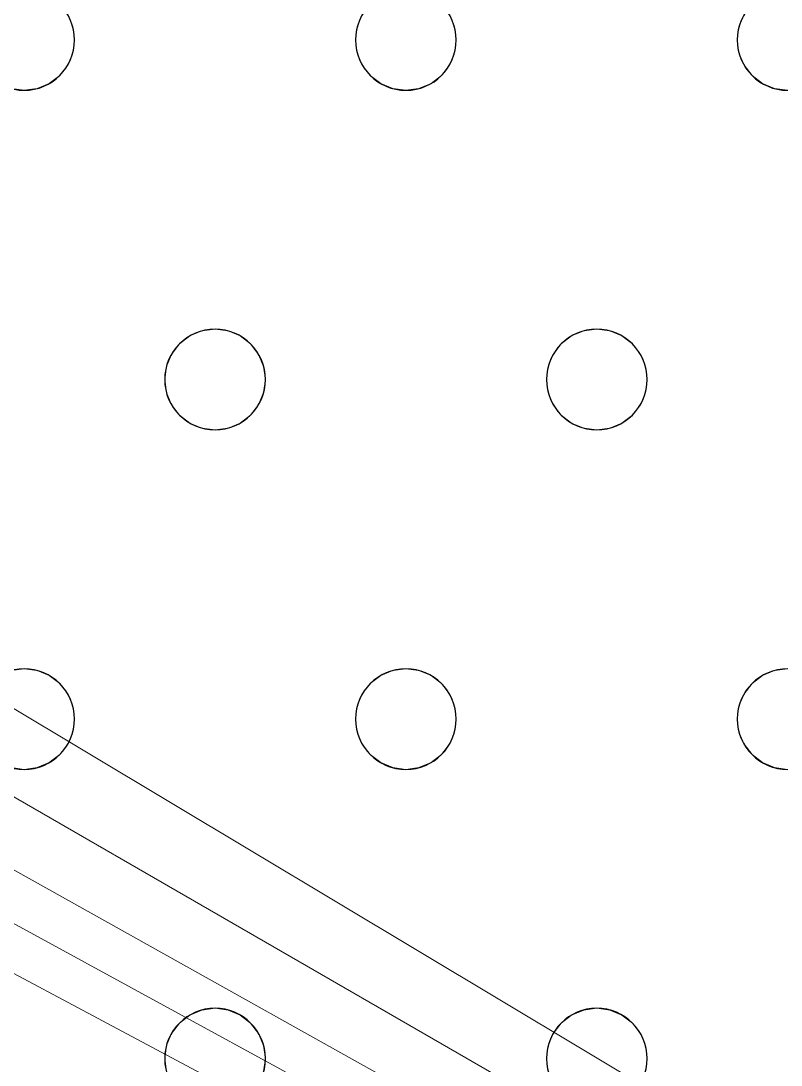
# Model space of a CAD drawing. Header units: millimetres. Extents: x -1 to 1201, y -701 to 1.
# Drawn here: x 756.5 to 816.9, y -233.5 to -150.5 of the extents above; entities that cross this region are included whole.
import ezdxf

# ---------------------------------------------------------------- set-up
doc = ezdxf.new("R2010")
doc.units = ezdxf.units.MM
doc.layers.add('IQ_200_3D', color=1, linetype='Continuous')
doc.layers.add('IQ_204_2D', color=7, linetype='Continuous')

msp = doc.modelspace()

# ---------------------------------------------------------------- linework, layer by layer
at = {"layer": 'IQ_200_3D', "lineweight": 18}
for points, invisible_edges in [([(760.248, -150, 890), (760.648, -150.965, 890), (783.254, -150.965, 890), (783.653, -150, 890)], 10), ([(760.648, -150.965, 888), (760.248, -150, 888), (783.254, -150.965, 888), (783.118, -152, 888)], 10), ([(783.254, -150.965, 888), (760.248, -150, 888), (783.653, -150, 888)], 3), ([(760.648, -150.965, 890), (760.248, -150, 890), (760.248, -150, 888), (760.648, -150.965, 888)], 10), ([(783.653, -150, 890), (783.254, -150.965, 890), (783.254, -150.965, 888), (783.653, -150, 888)], 10), ([(813.587, -150.965, 890), (790.582, -150, 890), (790.981, -150.965, 890), (813.451, -152, 890)], 5), ([(813.987, -150, 890), (790.582, -150, 890), (813.587, -150.965, 890)], 3), ([(813.587, -150.965, 888), (790.981, -150.965, 888), (790.582, -150, 888), (813.987, -150, 888)], 5), ([(790.981, -150.965, 890), (790.582, -150, 890), (790.582, -150, 888), (790.981, -150.965, 888)], 10), ([(813.987, -150, 890), (813.587, -150.965, 890), (813.587, -150.965, 888), (813.987, -150, 888)], 10), ([(783.118, -152, 890), (760.648, -150.965, 890), (760.784, -152, 890), (783.254, -153.035, 890)], 5), ([(783.254, -150.965, 890), (760.648, -150.965, 890), (783.118, -152, 890)], 3), ([(760.784, -152, 888), (760.648, -150.965, 888), (783.118, -152, 888), (783.254, -153.035, 888)], 10), ([(760.784, -152, 890), (760.648, -150.965, 890), (760.648, -150.965, 888), (760.784, -152, 888)], 2), ([(783.254, -150.965, 890), (783.118, -152, 890), (783.118, -152, 888), (783.254, -150.965, 888)], 8), ([(791.118, -152, 890), (813.587, -153.035, 890), (813.451, -152, 890), (790.981, -150.965, 890)], 5), ([(791.118, -152, 888), (790.981, -150.965, 888), (813.451, -152, 888), (813.587, -153.035, 888)], 10), ([(813.451, -152, 888), (790.981, -150.965, 888), (813.587, -150.965, 888)], 3), ([(791.118, -152, 890), (790.981, -150.965, 890), (790.981, -150.965, 888), (791.118, -152, 888)], 2), ([(813.587, -150.965, 890), (813.451, -152, 890), (813.451, -152, 888), (813.587, -150.965, 888)], 8), ([(783.254, -153.035, 890), (760.784, -152, 890), (760.648, -153.035, 890), (783.653, -154, 890)], 5), ([(760.648, -153.035, 888), (760.784, -152, 888), (783.254, -153.035, 888), (783.653, -154, 888)], 10), ([(760.648, -153.035, 890), (760.784, -152, 890), (760.784, -152, 888), (760.648, -153.035, 888)], 8), ([(783.118, -152, 890), (783.254, -153.035, 890), (783.254, -153.035, 888), (783.118, -152, 888)], 2), ([(813.587, -153.035, 890), (791.118, -152, 890), (790.981, -153.035, 890), (813.987, -154, 890)], 5), ([(790.981, -153.035, 888), (791.118, -152, 888), (813.587, -153.035, 888), (813.987, -154, 888)], 10), ([(790.981, -153.035, 890), (791.118, -152, 890), (791.118, -152, 888), (790.981, -153.035, 888)], 8), ([(813.451, -152, 890), (813.587, -153.035, 890), (813.587, -153.035, 888), (813.451, -152, 888)], 2), ([(783.653, -154, 890), (760.648, -153.035, 890), (760.248, -154, 890), (771.951, -175, 890)], 13), ([(760.248, -154, 888), (760.648, -153.035, 888), (783.653, -154, 888)], 14), ([(760.248, -154, 890), (760.648, -153.035, 890), (760.648, -153.035, 888), (760.248, -154, 888)], 10), ([(783.254, -153.035, 890), (783.653, -154, 890), (783.653, -154, 888), (783.254, -153.035, 888)], 10), ([(790.981, -153.035, 890), (790.582, -154, 890), (813.987, -154, 890)], 14), ([(813.987, -154, 888), (790.582, -154, 888), (790.981, -153.035, 888)], 13), ([(790.582, -154, 890), (790.981, -153.035, 890), (790.981, -153.035, 888), (790.582, -154, 888)], 10), ([(813.587, -153.035, 890), (813.987, -154, 890), (813.987, -154, 888), (813.587, -153.035, 888)], 10), ([(760.248, -154, 890), (759.613, -154.828, 890), (771.951, -175, 890)], 14), ([(771.951, -175, 888), (770.916, -175.136, 888), (759.613, -154.828, 888), (760.248, -154, 888)], 10), ([(759.613, -154.828, 890), (760.248, -154, 890), (760.248, -154, 888), (759.613, -154.828, 888)], 10), ([(783.653, -154, 888), (784.289, -154.828, 888), (771.951, -175, 888), (760.248, -154, 888)], 14), ([(784.289, -154.828, 890), (783.653, -154, 890), (771.951, -175, 890), (772.986, -175.136, 890)], 10), ([(783.653, -154, 890), (784.289, -154.828, 890), (784.289, -154.828, 888), (783.653, -154, 888)], 10), ([(790.582, -154, 890), (789.946, -154.828, 890), (802.284, -175, 890), (813.987, -154, 890)], 14), ([(802.284, -175, 888), (801.249, -175.136, 888), (789.946, -154.828, 888), (790.582, -154, 888)], 10), ([(789.946, -154.828, 890), (790.582, -154, 890), (790.582, -154, 888), (789.946, -154.828, 888)], 10), ([(813.987, -154, 888), (814.623, -154.828, 888), (802.284, -175, 888), (790.582, -154, 888)], 14), ([(814.623, -154.828, 890), (813.987, -154, 890), (802.284, -175, 890), (803.319, -175.136, 890)], 10), ([(813.987, -154, 890), (814.623, -154.828, 890), (814.623, -154.828, 888), (813.987, -154, 888)], 10), ([(770.916, -175.136, 890), (771.951, -175, 890), (759.613, -154.828, 890), (758.784, -155.464, 890)], 10), ([(770.916, -175.136, 888), (769.951, -175.536, 888), (758.784, -155.464, 888), (759.613, -154.828, 888)], 10), ([(758.784, -155.464, 890), (759.613, -154.828, 890), (759.613, -154.828, 888), (758.784, -155.464, 888)], 10), ([(784.289, -154.828, 888), (772.986, -175.136, 888), (771.951, -175, 888)], 13), ([(785.118, -155.464, 890), (784.289, -154.828, 890), (772.986, -175.136, 890), (773.951, -175.536, 890)], 10), ([(785.118, -155.464, 888), (773.951, -175.536, 888), (772.986, -175.136, 888), (784.289, -154.828, 888)], 5), ([(784.289, -154.828, 890), (785.118, -155.464, 890), (785.118, -155.464, 888), (784.289, -154.828, 888)], 10), ([(801.249, -175.136, 890), (802.284, -175, 890), (789.946, -154.828, 890), (789.118, -155.464, 890)], 10), ([(801.249, -175.136, 888), (800.284, -175.536, 888), (789.118, -155.464, 888), (789.946, -154.828, 888)], 10), ([(789.118, -155.464, 890), (789.946, -154.828, 890), (789.946, -154.828, 888), (789.118, -155.464, 888)], 10), ([(803.319, -175.136, 888), (802.284, -175, 888), (814.623, -154.828, 888)], 14), ([(815.451, -155.464, 890), (814.623, -154.828, 890), (803.319, -175.136, 890), (804.284, -175.536, 890)], 10), ([(815.451, -155.464, 888), (804.284, -175.536, 888), (803.319, -175.136, 888), (814.623, -154.828, 888)], 5), ([(814.623, -154.828, 890), (815.451, -155.464, 890), (815.451, -155.464, 888), (814.623, -154.828, 888)], 10), ([(744.446, -176.172, 888), (743.618, -175.536, 888), (755.749, -155.864, 888), (756.784, -156, 888)], 10), ([(756.784, -156, 890), (755.749, -155.864, 890), (744.446, -176.172, 890), (745.082, -177, 890)], 10), ([(756.784, -156, 888), (768.487, -177, 888), (745.082, -177, 888), (744.446, -176.172, 888)], 11), ([(768.487, -177, 890), (756.784, -156, 890), (745.082, -177, 890), (768.087, -177.965, 890)], 7), ([(756.784, -156, 888), (755.749, -155.864, 888), (755.749, -155.864, 890), (756.784, -156, 890)], 10), ([(757.82, -155.864, 890), (756.784, -156, 890), (769.122, -176.172, 890), (769.951, -175.536, 890)], 10), ([(757.82, -155.864, 888), (769.951, -175.536, 888), (769.122, -176.172, 888), (756.784, -156, 888)], 5), ([(757.82, -155.864, 888), (756.784, -156, 888), (756.784, -156, 890), (757.82, -155.864, 890)], 10), ([(769.122, -176.172, 890), (756.784, -156, 890), (768.487, -177, 890)], 3), ([(768.487, -177, 888), (756.784, -156, 888), (769.122, -176.172, 888)], 3), ([(758.784, -155.464, 890), (757.82, -155.864, 890), (769.951, -175.536, 890), (770.916, -175.136, 890)], 10), ([(757.82, -155.864, 888), (758.784, -155.464, 888), (769.951, -175.536, 888)], 14), ([(757.82, -155.864, 890), (758.784, -155.464, 890), (758.784, -155.464, 888), (757.82, -155.864, 888)], 10), ([(786.082, -155.864, 890), (785.118, -155.464, 890), (773.951, -175.536, 890), (774.779, -176.172, 890)], 10), ([(786.082, -155.864, 888), (774.779, -176.172, 888), (773.951, -175.536, 888), (785.118, -155.464, 888)], 5), ([(787.118, -156, 890), (786.082, -155.864, 890), (774.779, -176.172, 890), (775.415, -177, 890)], 10), ([(787.118, -156, 888), (774.779, -176.172, 888), (786.082, -155.864, 888)], 3), ([(787.118, -156, 888), (798.82, -177, 888), (775.415, -177, 888), (774.779, -176.172, 888)], 11), ([(787.118, -156, 890), (775.415, -177, 890), (798.82, -177, 890), (799.456, -176.172, 890)], 11), ([(785.118, -155.464, 890), (786.082, -155.864, 890), (786.082, -155.864, 888), (785.118, -155.464, 888)], 10), ([(787.118, -156, 888), (786.082, -155.864, 888), (786.082, -155.864, 890), (787.118, -156, 890)], 10), ([(788.153, -155.864, 890), (787.118, -156, 890), (799.456, -176.172, 890), (800.284, -175.536, 890)], 10), ([(799.456, -176.172, 888), (798.82, -177, 888), (787.118, -156, 888), (788.153, -155.864, 888)], 10), ([(788.153, -155.864, 888), (787.118, -156, 888), (787.118, -156, 890), (788.153, -155.864, 890)], 10), ([(789.118, -155.464, 890), (788.153, -155.864, 890), (800.284, -175.536, 890), (801.249, -175.136, 890)], 10), ([(800.284, -175.536, 888), (799.456, -176.172, 888), (788.153, -155.864, 888), (789.118, -155.464, 888)], 10), ([(788.153, -155.864, 890), (789.118, -155.464, 890), (789.118, -155.464, 888), (788.153, -155.864, 888)], 10), ([(816.416, -155.864, 890), (815.451, -155.464, 890), (804.284, -175.536, 890), (805.113, -176.172, 890)], 10), ([(804.284, -175.536, 888), (815.451, -155.464, 888), (816.416, -155.864, 888)], 13), ([(805.113, -176.172, 888), (804.284, -175.536, 888), (816.416, -155.864, 888), (817.451, -156, 888)], 10), ([(817.451, -156, 890), (816.416, -155.864, 890), (805.113, -176.172, 890), (805.748, -177, 890)], 10), ([(817.451, -156, 888), (829.153, -177, 888), (805.748, -177, 888), (805.113, -176.172, 888)], 11), ([(829.153, -177, 890), (817.451, -156, 890), (805.748, -177, 890), (828.754, -177.965, 890)], 7), ([(815.451, -155.464, 890), (816.416, -155.864, 890), (816.416, -155.864, 888), (815.451, -155.464, 888)], 10), ([(817.451, -156, 888), (816.416, -155.864, 888), (816.416, -155.864, 890), (817.451, -156, 890)], 10), ([(770.916, -175.136, 890), (769.951, -175.536, 890), (769.951, -175.536, 888), (770.916, -175.136, 888)], 10), ([(770.916, -175.136, 888), (771.951, -175, 888), (771.951, -175, 890), (770.916, -175.136, 890)], 10), ([(771.951, -175, 888), (772.986, -175.136, 888), (772.986, -175.136, 890), (771.951, -175, 890)], 10), ([(773.951, -175.536, 890), (772.986, -175.136, 890), (772.986, -175.136, 888), (773.951, -175.536, 888)], 10), ([(801.249, -175.136, 890), (800.284, -175.536, 890), (800.284, -175.536, 888), (801.249, -175.136, 888)], 10), ([(801.249, -175.136, 888), (802.284, -175, 888), (802.284, -175, 890), (801.249, -175.136, 890)], 10), ([(802.284, -175, 888), (803.319, -175.136, 888), (803.319, -175.136, 890), (802.284, -175, 890)], 10), ([(804.284, -175.536, 890), (803.319, -175.136, 890), (803.319, -175.136, 888), (804.284, -175.536, 888)], 10), ([(769.951, -175.536, 890), (769.122, -176.172, 890), (769.122, -176.172, 888), (769.951, -175.536, 888)], 10), ([(774.779, -176.172, 890), (773.951, -175.536, 890), (773.951, -175.536, 888), (774.779, -176.172, 888)], 10), ([(800.284, -175.536, 890), (799.456, -176.172, 890), (799.456, -176.172, 888), (800.284, -175.536, 888)], 10), ([(805.113, -176.172, 890), (804.284, -175.536, 890), (804.284, -175.536, 888), (805.113, -176.172, 888)], 10), ([(769.122, -176.172, 890), (768.487, -177, 890), (768.487, -177, 888), (769.122, -176.172, 888)], 10), ([(775.415, -177, 890), (774.779, -176.172, 890), (774.779, -176.172, 888), (775.415, -177, 888)], 10), ([(799.456, -176.172, 890), (798.82, -177, 890), (798.82, -177, 888), (799.456, -176.172, 888)], 10), ([(805.748, -177, 890), (805.113, -176.172, 890), (805.113, -176.172, 888), (805.748, -177, 888)], 10), ([(745.082, -177, 890), (745.481, -177.965, 890), (768.087, -177.965, 890)], 14), ([(768.087, -177.965, 888), (745.481, -177.965, 888), (745.082, -177, 888), (768.487, -177, 888)], 5), ([(768.487, -177, 890), (768.087, -177.965, 890), (768.087, -177.965, 888), (768.487, -177, 888)], 10), ([(798.421, -177.965, 890), (775.415, -177, 890), (775.815, -177.965, 890), (798.284, -179, 890)], 5), ([(798.82, -177, 890), (775.415, -177, 890), (798.421, -177.965, 890)], 3), ([(775.815, -177.965, 888), (775.415, -177, 888), (798.421, -177.965, 888), (798.284, -179, 888)], 10), ([(798.421, -177.965, 888), (775.415, -177, 888), (798.82, -177, 888)], 3), ([(775.815, -177.965, 890), (775.415, -177, 890), (775.415, -177, 888), (775.815, -177.965, 888)], 10), ([(798.82, -177, 890), (798.421, -177.965, 890), (798.421, -177.965, 888), (798.82, -177, 888)], 10), ([(828.754, -177.965, 890), (805.748, -177, 890), (806.148, -177.965, 890), (828.618, -179, 890)], 5), ([(806.148, -177.965, 888), (805.748, -177, 888), (828.754, -177.965, 888), (828.618, -179, 888)], 10), ([(805.748, -177, 888), (829.153, -177, 888), (828.754, -177.965, 888)], 13), ([(806.148, -177.965, 890), (805.748, -177, 890), (805.748, -177, 888), (806.148, -177.965, 888)], 10), ([(767.951, -179, 890), (768.087, -177.965, 890), (745.481, -177.965, 890), (745.618, -179, 890)], 10), ([(745.481, -177.965, 888), (768.087, -177.965, 888), (767.951, -179, 888), (745.618, -179, 888)], 5), ([(768.087, -177.965, 890), (767.951, -179, 890), (767.951, -179, 888), (768.087, -177.965, 888)], 8), ([(775.951, -179, 890), (798.284, -179, 890), (775.815, -177.965, 890)], 3), ([(775.951, -179, 888), (775.815, -177.965, 888), (798.284, -179, 888), (798.421, -180.035, 888)], 10), ([(775.951, -179, 890), (775.815, -177.965, 890), (775.815, -177.965, 888), (775.951, -179, 888)], 2), ([(798.421, -177.965, 890), (798.284, -179, 890), (798.284, -179, 888), (798.421, -177.965, 888)], 8), ([(828.618, -179, 890), (806.148, -177.965, 890), (806.284, -179, 890), (828.754, -180.035, 890)], 5), ([(806.284, -179, 888), (806.148, -177.965, 888), (828.618, -179, 888), (828.754, -180.035, 888)], 10), ([(806.284, -179, 890), (806.148, -177.965, 890), (806.148, -177.965, 888), (806.284, -179, 888)], 2), ([(768.087, -180.035, 890), (767.951, -179, 890), (745.618, -179, 890), (745.481, -180.035, 890)], 10), ([(768.087, -180.035, 888), (768.487, -181, 888), (745.481, -180.035, 888), (745.618, -179, 888)], 10), ([(768.087, -180.035, 888), (745.618, -179, 888), (767.951, -179, 888)], 3), ([(767.951, -179, 890), (768.087, -180.035, 890), (768.087, -180.035, 888), (767.951, -179, 888)], 2), ([(798.421, -180.035, 890), (798.284, -179, 890), (775.951, -179, 890), (775.815, -180.035, 890)], 10), ([(775.815, -180.035, 888), (775.951, -179, 888), (798.421, -180.035, 888), (798.82, -181, 888)], 10), ([(775.815, -180.035, 890), (775.951, -179, 890), (775.951, -179, 888), (775.815, -180.035, 888)], 8), ([(798.284, -179, 890), (798.421, -180.035, 890), (798.421, -180.035, 888), (798.284, -179, 888)], 2), ([(828.754, -180.035, 890), (806.284, -179, 890), (806.148, -180.035, 890)], 13), ([(806.148, -180.035, 888), (806.284, -179, 888), (828.754, -180.035, 888), (829.153, -181, 888)], 10), ([(806.148, -180.035, 890), (806.284, -179, 890), (806.284, -179, 888), (806.148, -180.035, 888)], 8), ([(745.481, -180.035, 890), (745.082, -181, 890), (768.487, -181, 890), (768.087, -180.035, 890)], 10), ([(745.082, -181, 888), (745.481, -180.035, 888), (768.487, -181, 888), (756.784, -202, 888)], 14), ([(768.087, -180.035, 890), (768.487, -181, 890), (768.487, -181, 888), (768.087, -180.035, 888)], 10), ([(798.82, -181, 890), (798.421, -180.035, 890), (775.815, -180.035, 890), (775.415, -181, 890)], 10), ([(775.815, -180.035, 888), (798.82, -181, 888), (775.415, -181, 888)], 3), ([(775.415, -181, 890), (775.815, -180.035, 890), (775.815, -180.035, 888), (775.415, -181, 888)], 10), ([(798.421, -180.035, 890), (798.82, -181, 890), (798.82, -181, 888), (798.421, -180.035, 888)], 10), ([(806.148, -180.035, 890), (805.748, -181, 890), (829.153, -181, 890), (828.754, -180.035, 890)], 10), ([(805.748, -181, 888), (806.148, -180.035, 888), (829.153, -181, 888), (817.451, -202, 888)], 14), ([(805.748, -181, 890), (806.148, -180.035, 890), (806.148, -180.035, 888), (805.748, -181, 888)], 10), ([(756.784, -202, 890), (745.082, -181, 890), (744.446, -181.828, 890)], 13), ([(744.446, -181.828, 888), (745.082, -181, 888), (756.784, -202, 888), (755.749, -202.136, 888)], 10), ([(756.784, -202, 890), (769.122, -181.828, 890), (768.487, -181, 890), (745.082, -181, 890)], 13), ([(769.122, -181.828, 888), (757.82, -202.136, 888), (756.784, -202, 888), (768.487, -181, 888)], 5), ([(768.487, -181, 890), (769.122, -181.828, 890), (769.122, -181.828, 888), (768.487, -181, 888)], 10), ([(787.118, -202, 890), (775.415, -181, 890), (774.779, -181.828, 890), (786.082, -202.136, 890)], 5), ([(787.118, -202, 888), (774.779, -181.828, 888), (775.415, -181, 888)], 13), ([(774.779, -181.828, 890), (775.415, -181, 890), (775.415, -181, 888), (774.779, -181.828, 888)], 10), ([(787.118, -202, 890), (799.456, -181.828, 890), (798.82, -181, 890), (775.415, -181, 890)], 13), ([(787.118, -202, 888), (775.415, -181, 888), (798.82, -181, 888), (799.456, -181.828, 888)], 11), ([(798.82, -181, 890), (799.456, -181.828, 890), (799.456, -181.828, 888), (798.82, -181, 888)], 10), ([(817.451, -202, 890), (805.748, -181, 890), (805.113, -181.828, 890), (816.416, -202.136, 890)], 5), ([(805.113, -181.828, 888), (805.748, -181, 888), (817.451, -202, 888), (816.416, -202.136, 888)], 10), ([(805.113, -181.828, 890), (805.748, -181, 890), (805.748, -181, 888), (805.113, -181.828, 888)], 10), ([(817.451, -202, 890), (829.789, -181.828, 890), (829.153, -181, 890), (805.748, -181, 890)], 13), ([(744.446, -181.828, 890), (743.618, -182.464, 890), (755.749, -202.136, 890), (756.784, -202, 890)], 10), ([(757.82, -202.136, 890), (769.951, -182.464, 890), (769.122, -181.828, 890), (756.784, -202, 890)], 5), ([(769.951, -182.464, 888), (757.82, -202.136, 888), (769.122, -181.828, 888)], 3), ([(769.122, -181.828, 890), (769.951, -182.464, 890), (769.951, -182.464, 888), (769.122, -181.828, 888)], 10), ([(786.082, -202.136, 890), (774.779, -181.828, 890), (773.951, -182.464, 890), (785.118, -202.536, 890)], 5), ([(786.082, -202.136, 888), (773.951, -182.464, 888), (774.779, -181.828, 888), (787.118, -202, 888)], 5), ([(773.951, -182.464, 890), (774.779, -181.828, 890), (774.779, -181.828, 888), (773.951, -182.464, 888)], 10), ([(788.153, -202.136, 890), (799.456, -181.828, 890), (787.118, -202, 890)], 3), ([(788.153, -202.136, 888), (787.118, -202, 888), (799.456, -181.828, 888), (800.284, -182.464, 888)], 10), ([(800.284, -182.464, 890), (799.456, -181.828, 890), (788.153, -202.136, 890), (789.118, -202.536, 890)], 10), ([(799.456, -181.828, 890), (800.284, -182.464, 890), (800.284, -182.464, 888), (799.456, -181.828, 888)], 10), ([(816.416, -202.136, 890), (805.113, -181.828, 890), (804.284, -182.464, 890), (815.451, -202.536, 890)], 5), ([(804.284, -182.464, 888), (805.113, -181.828, 888), (816.416, -202.136, 888), (815.451, -202.536, 888)], 10), ([(804.284, -182.464, 890), (805.113, -181.828, 890), (805.113, -181.828, 888), (804.284, -182.464, 888)], 10), ([(769.951, -182.464, 890), (757.82, -202.136, 890), (758.784, -202.536, 890)], 13), ([(758.784, -202.536, 888), (757.82, -202.136, 888), (769.951, -182.464, 888), (770.916, -182.864, 888)], 10), ([(770.916, -182.864, 890), (769.951, -182.464, 890), (758.784, -202.536, 890), (759.613, -203.172, 890)], 10), ([(769.951, -182.464, 890), (770.916, -182.864, 890), (770.916, -182.864, 888), (769.951, -182.464, 888)], 10), ([(785.118, -202.536, 890), (773.951, -182.464, 890), (772.986, -182.864, 890), (784.289, -203.172, 890)], 5), ([(772.986, -182.864, 888), (773.951, -182.464, 888), (785.118, -202.536, 888), (784.289, -203.172, 888)], 10), ([(772.986, -182.864, 890), (773.951, -182.464, 890), (773.951, -182.464, 888), (772.986, -182.864, 888)], 10), ([(773.951, -182.464, 888), (786.082, -202.136, 888), (785.118, -202.536, 888)], 13), ([(788.153, -202.136, 888), (800.284, -182.464, 888), (789.118, -202.536, 888)], 3), ([(801.249, -182.864, 890), (800.284, -182.464, 890), (789.118, -202.536, 890)], 14), ([(801.249, -182.864, 888), (789.946, -203.172, 888), (789.118, -202.536, 888), (800.284, -182.464, 888)], 5), ([(800.284, -182.464, 890), (801.249, -182.864, 890), (801.249, -182.864, 888), (800.284, -182.464, 888)], 10), ([(815.451, -202.536, 890), (804.284, -182.464, 890), (803.319, -182.864, 890), (814.623, -203.172, 890)], 5), ([(803.319, -182.864, 888), (804.284, -182.464, 888), (815.451, -202.536, 888), (814.623, -203.172, 888)], 10), ([(803.319, -182.864, 890), (804.284, -182.464, 890), (804.284, -182.464, 888), (803.319, -182.864, 888)], 10), ([(759.613, -203.172, 888), (758.784, -202.536, 888), (770.916, -182.864, 888), (771.951, -183, 888)], 10), ([(771.951, -183, 890), (770.916, -182.864, 890), (759.613, -203.172, 890), (760.248, -204, 890)], 10), ([(771.951, -183, 888), (783.653, -204, 888), (760.248, -204, 888), (759.613, -203.172, 888)], 11), ([(760.248, -204, 890), (783.653, -204, 890), (771.951, -183, 890)], 15), ([(771.951, -183, 888), (770.916, -182.864, 888), (770.916, -182.864, 890), (771.951, -183, 890)], 10), ([(784.289, -203.172, 890), (772.986, -182.864, 890), (771.951, -183, 890), (783.653, -204, 890)], 5), ([(784.289, -203.172, 888), (783.653, -204, 888), (771.951, -183, 888), (772.986, -182.864, 888)], 10), ([(772.986, -182.864, 888), (771.951, -183, 888), (771.951, -183, 890), (772.986, -182.864, 890)], 10), ([(789.946, -203.172, 890), (802.284, -183, 890), (801.249, -182.864, 890), (789.118, -202.536, 890)], 5), ([(802.284, -183, 888), (790.582, -204, 888), (789.946, -203.172, 888), (801.249, -182.864, 888)], 5), ([(802.284, -183, 890), (789.946, -203.172, 890), (790.582, -204, 890), (813.987, -204, 890)], 13), ([(813.987, -204, 888), (813.587, -204.965, 888), (790.582, -204, 888), (802.284, -183, 888)], 14), ([(802.284, -183, 888), (801.249, -182.864, 888), (801.249, -182.864, 890), (802.284, -183, 890)], 10), ([(814.623, -203.172, 890), (803.319, -182.864, 890), (802.284, -183, 890), (813.987, -204, 890)], 5), ([(814.623, -203.172, 888), (813.987, -204, 888), (802.284, -183, 888), (803.319, -182.864, 888)], 10), ([(803.319, -182.864, 888), (802.284, -183, 888), (802.284, -183, 890), (803.319, -182.864, 890)], 10), ([(755.749, -202.136, 888), (756.784, -202, 888), (756.784, -202, 890), (755.749, -202.136, 890)], 10), ([(756.784, -202, 888), (757.82, -202.136, 888), (757.82, -202.136, 890), (756.784, -202, 890)], 10), ([(758.784, -202.536, 890), (757.82, -202.136, 890), (757.82, -202.136, 888), (758.784, -202.536, 888)], 10), ([(759.613, -203.172, 890), (758.784, -202.536, 890), (758.784, -202.536, 888), (759.613, -203.172, 888)], 10), ([(785.118, -202.536, 890), (784.289, -203.172, 890), (784.289, -203.172, 888), (785.118, -202.536, 888)], 10), ([(786.082, -202.136, 890), (785.118, -202.536, 890), (785.118, -202.536, 888), (786.082, -202.136, 888)], 10), ([(786.082, -202.136, 888), (787.118, -202, 888), (787.118, -202, 890), (786.082, -202.136, 890)], 10), ([(787.118, -202, 888), (788.153, -202.136, 888), (788.153, -202.136, 890), (787.118, -202, 890)], 10), ([(789.118, -202.536, 890), (788.153, -202.136, 890), (788.153, -202.136, 888), (789.118, -202.536, 888)], 10), ([(789.946, -203.172, 890), (789.118, -202.536, 890), (789.118, -202.536, 888), (789.946, -203.172, 888)], 10), ([(815.451, -202.536, 890), (814.623, -203.172, 890), (814.623, -203.172, 888), (815.451, -202.536, 888)], 10), ([(816.416, -202.136, 890), (815.451, -202.536, 890), (815.451, -202.536, 888), (816.416, -202.136, 888)], 10), ([(816.416, -202.136, 888), (817.451, -202, 888), (817.451, -202, 890), (816.416, -202.136, 890)], 10), ([(760.248, -204, 890), (759.613, -203.172, 890), (759.613, -203.172, 888), (760.248, -204, 888)], 10), ([(784.289, -203.172, 890), (783.653, -204, 890), (783.653, -204, 888), (784.289, -203.172, 888)], 10), ([(790.582, -204, 890), (789.946, -203.172, 890), (789.946, -203.172, 888), (790.582, -204, 888)], 10), ([(814.623, -203.172, 890), (813.987, -204, 890), (813.987, -204, 888), (814.623, -203.172, 888)], 10), ([(760.248, -204, 890), (760.648, -204.965, 890), (783.254, -204.965, 890), (783.653, -204, 890)], 10), ([(783.254, -204.965, 888), (760.648, -204.965, 888), (760.248, -204, 888), (783.653, -204, 888)], 5), ([(760.648, -204.965, 890), (760.248, -204, 890), (760.248, -204, 888), (760.648, -204.965, 888)], 10), ([(783.653, -204, 890), (783.254, -204.965, 890), (783.254, -204.965, 888), (783.653, -204, 888)], 10), ([(790.582, -204, 890), (790.981, -204.965, 890), (813.587, -204.965, 890), (813.987, -204, 890)], 10), ([(790.981, -204.965, 888), (790.582, -204, 888), (813.587, -204.965, 888), (813.451, -206, 888)], 10), ([(790.981, -204.965, 890), (790.582, -204, 890), (790.582, -204, 888), (790.981, -204.965, 888)], 10), ([(813.987, -204, 890), (813.587, -204.965, 890), (813.587, -204.965, 888), (813.987, -204, 888)], 10), ([(760.648, -204.965, 890), (760.784, -206, 890), (783.118, -206, 890), (783.254, -204.965, 890)], 10), ([(760.784, -206, 888), (760.648, -204.965, 888), (783.118, -206, 888), (783.254, -207.035, 888)], 10), ([(783.118, -206, 888), (760.648, -204.965, 888), (783.254, -204.965, 888)], 3), ([(760.784, -206, 890), (760.648, -204.965, 890), (760.648, -204.965, 888), (760.784, -206, 888)], 2), ([(783.254, -204.965, 890), (783.118, -206, 890), (783.118, -206, 888), (783.254, -204.965, 888)], 8), ([(790.981, -204.965, 890), (791.118, -206, 890), (813.451, -206, 890), (813.587, -204.965, 890)], 10), ([(790.981, -204.965, 888), (813.451, -206, 888), (791.118, -206, 888)], 3), ([(791.118, -206, 890), (790.981, -204.965, 890), (790.981, -204.965, 888), (791.118, -206, 888)], 2), ([(813.587, -204.965, 890), (813.451, -206, 890), (813.451, -206, 888), (813.587, -204.965, 888)], 8), ([(760.784, -206, 890), (760.648, -207.035, 890), (783.254, -207.035, 890), (783.118, -206, 890)], 10), ([(760.648, -207.035, 888), (760.784, -206, 888), (783.254, -207.035, 888), (783.653, -208, 888)], 10), ([(760.648, -207.035, 890), (760.784, -206, 890), (760.784, -206, 888), (760.648, -207.035, 888)], 8), ([(783.118, -206, 890), (783.254, -207.035, 890), (783.254, -207.035, 888), (783.118, -206, 888)], 2), ([(813.587, -207.035, 890), (791.118, -206, 890), (790.981, -207.035, 890), (813.987, -208, 890)], 5), ([(813.587, -207.035, 888), (790.981, -207.035, 888), (791.118, -206, 888), (813.451, -206, 888)], 5), ([(790.981, -207.035, 890), (791.118, -206, 890), (791.118, -206, 888), (790.981, -207.035, 888)], 8), ([(791.118, -206, 890), (813.587, -207.035, 890), (813.451, -206, 890)], 13), ([(813.451, -206, 890), (813.587, -207.035, 890), (813.587, -207.035, 888), (813.451, -206, 888)], 2), ([(760.648, -207.035, 890), (760.248, -208, 890), (783.653, -208, 890), (783.254, -207.035, 890)], 10), ([(783.653, -208, 888), (771.951, -229, 888), (760.248, -208, 888), (760.648, -207.035, 888)], 11), ([(760.248, -208, 890), (760.648, -207.035, 890), (760.648, -207.035, 888), (760.248, -208, 888)], 10), ([(783.254, -207.035, 890), (783.653, -208, 890), (783.653, -208, 888), (783.254, -207.035, 888)], 10), ([(813.987, -208, 890), (790.981, -207.035, 890), (790.582, -208, 890)], 13), ([(790.582, -208, 888), (790.981, -207.035, 888), (813.987, -208, 888), (802.284, -229, 888)], 14), ([(790.582, -208, 890), (790.981, -207.035, 890), (790.981, -207.035, 888), (790.582, -208, 888)], 10), ([(790.981, -207.035, 888), (813.587, -207.035, 888), (813.987, -208, 888)], 13), ([(813.587, -207.035, 890), (813.987, -208, 890), (813.987, -208, 888), (813.587, -207.035, 888)], 10), ([(771.951, -229, 890), (783.653, -208, 890), (760.248, -208, 890), (759.613, -208.828, 890)], 11), ([(771.951, -229, 888), (770.916, -229.136, 888), (759.613, -208.828, 888), (760.248, -208, 888)], 10), ([(759.613, -208.828, 890), (760.248, -208, 890), (760.248, -208, 888), (759.613, -208.828, 888)], 10), ([(771.951, -229, 890), (784.289, -208.828, 890), (783.653, -208, 890)], 13), ([(784.289, -208.828, 888), (772.986, -229.136, 888), (771.951, -229, 888), (783.653, -208, 888)], 5), ([(783.653, -208, 890), (784.289, -208.828, 890), (784.289, -208.828, 888), (783.653, -208, 888)], 10), ([(790.582, -208, 890), (789.946, -208.828, 890), (802.284, -229, 890), (813.987, -208, 890)], 14), ([(802.284, -229, 888), (801.249, -229.136, 888), (789.946, -208.828, 888), (790.582, -208, 888)], 10), ([(789.946, -208.828, 890), (790.582, -208, 890), (790.582, -208, 888), (789.946, -208.828, 888)], 10), ([(802.284, -229, 890), (814.623, -208.828, 890), (813.987, -208, 890)], 13), ([(814.623, -208.828, 888), (803.319, -229.136, 888), (802.284, -229, 888), (813.987, -208, 888)], 5), ([(813.987, -208, 890), (814.623, -208.828, 890), (814.623, -208.828, 888), (813.987, -208, 888)], 10), ([(770.916, -229.136, 890), (759.613, -208.828, 890), (758.784, -209.464, 890), (769.951, -229.536, 890)], 5), ([(770.916, -229.136, 888), (769.951, -229.536, 888), (758.784, -209.464, 888), (759.613, -208.828, 888)], 10), ([(758.784, -209.464, 890), (759.613, -208.828, 890), (759.613, -208.828, 888), (758.784, -209.464, 888)], 10), ([(770.916, -229.136, 890), (771.951, -229, 890), (759.613, -208.828, 890)], 14), ([(772.986, -229.136, 890), (785.118, -209.464, 890), (784.289, -208.828, 890), (771.951, -229, 890)], 5), ([(772.986, -229.136, 888), (784.289, -208.828, 888), (785.118, -209.464, 888)], 13), ([(784.289, -208.828, 890), (785.118, -209.464, 890), (785.118, -209.464, 888), (784.289, -208.828, 888)], 10), ([(789.946, -208.828, 890), (789.118, -209.464, 890), (801.249, -229.136, 890), (802.284, -229, 890)], 10), ([(801.249, -229.136, 888), (800.284, -229.536, 888), (789.118, -209.464, 888), (789.946, -208.828, 888)], 10), ([(789.118, -209.464, 890), (789.946, -208.828, 890), (789.946, -208.828, 888), (789.118, -209.464, 888)], 10), ([(814.623, -208.828, 890), (802.284, -229, 890), (803.319, -229.136, 890), (815.451, -209.464, 890)], 5), ([(815.451, -209.464, 888), (804.284, -229.536, 888), (803.319, -229.136, 888), (814.623, -208.828, 888)], 5), ([(814.623, -208.828, 890), (815.451, -209.464, 890), (815.451, -209.464, 888), (814.623, -208.828, 888)], 10), ([(755.749, -209.864, 890), (743.618, -229.536, 890), (744.446, -230.172, 890), (756.784, -210, 890)], 5), ([(756.784, -210, 888), (745.082, -231, 888), (744.446, -230.172, 888), (755.749, -209.864, 888)], 5), ([(756.784, -210, 890), (744.446, -230.172, 890), (745.082, -231, 890), (768.487, -231, 890)], 13), ([(756.784, -210, 888), (769.122, -230.172, 888), (768.487, -231, 888), (745.082, -231, 888)], 13), ([(756.784, -210, 888), (755.749, -209.864, 888), (755.749, -209.864, 890), (756.784, -210, 890)], 10), ([(757.82, -209.864, 890), (756.784, -210, 890), (769.122, -230.172, 890), (769.951, -229.536, 890)], 10), ([(757.82, -209.864, 888), (769.951, -229.536, 888), (769.122, -230.172, 888), (756.784, -210, 888)], 5), ([(757.82, -209.864, 888), (756.784, -210, 888), (756.784, -210, 890), (757.82, -209.864, 890)], 10), ([(756.784, -210, 890), (768.487, -231, 890), (769.122, -230.172, 890)], 13), ([(769.951, -229.536, 890), (758.784, -209.464, 890), (757.82, -209.864, 890)], 13), ([(758.784, -209.464, 888), (769.951, -229.536, 888), (757.82, -209.864, 888)], 3), ([(757.82, -209.864, 890), (758.784, -209.464, 890), (758.784, -209.464, 888), (757.82, -209.864, 888)], 10), ([(772.986, -229.136, 890), (773.951, -229.536, 890), (785.118, -209.464, 890)], 14), ([(773.951, -229.536, 888), (772.986, -229.136, 888), (785.118, -209.464, 888), (786.082, -209.864, 888)], 10), ([(786.082, -209.864, 890), (785.118, -209.464, 890), (773.951, -229.536, 890), (774.779, -230.172, 890)], 10), ([(786.082, -209.864, 888), (787.118, -210, 888), (774.779, -230.172, 888), (773.951, -229.536, 888)], 10), ([(787.118, -210, 890), (786.082, -209.864, 890), (774.779, -230.172, 890), (775.415, -231, 890)], 10), ([(775.415, -231, 888), (774.779, -230.172, 888), (787.118, -210, 888), (798.82, -231, 888)], 14), ([(798.82, -231, 890), (787.118, -210, 890), (775.415, -231, 890)], 15), ([(785.118, -209.464, 890), (786.082, -209.864, 890), (786.082, -209.864, 888), (785.118, -209.464, 888)], 10), ([(787.118, -210, 888), (786.082, -209.864, 888), (786.082, -209.864, 890), (787.118, -210, 890)], 10), ([(787.118, -210, 890), (798.82, -231, 890), (799.456, -230.172, 890), (788.153, -209.864, 890)], 5), ([(799.456, -230.172, 888), (798.82, -231, 888), (787.118, -210, 888), (788.153, -209.864, 888)], 10), ([(788.153, -209.864, 888), (787.118, -210, 888), (787.118, -210, 890), (788.153, -209.864, 890)], 10), ([(789.118, -209.464, 890), (788.153, -209.864, 890), (800.284, -229.536, 890), (801.249, -229.136, 890)], 10), ([(800.284, -229.536, 888), (799.456, -230.172, 888), (788.153, -209.864, 888), (789.118, -209.464, 888)], 10), ([(788.153, -209.864, 890), (789.118, -209.464, 890), (789.118, -209.464, 888), (788.153, -209.864, 888)], 10), ([(800.284, -229.536, 890), (788.153, -209.864, 890), (799.456, -230.172, 890)], 3), ([(815.451, -209.464, 890), (803.319, -229.136, 890), (804.284, -229.536, 890), (816.416, -209.864, 890)], 5), ([(816.416, -209.864, 888), (805.113, -230.172, 888), (804.284, -229.536, 888), (815.451, -209.464, 888)], 5), ([(816.416, -209.864, 890), (804.284, -229.536, 890), (805.113, -230.172, 890), (817.451, -210, 890)], 5), ([(817.451, -210, 888), (805.748, -231, 888), (805.113, -230.172, 888), (816.416, -209.864, 888)], 5), ([(817.451, -210, 890), (805.113, -230.172, 890), (805.748, -231, 890), (829.153, -231, 890)], 13), ([(817.451, -210, 888), (829.789, -230.172, 888), (829.153, -231, 888), (805.748, -231, 888)], 13), ([(815.451, -209.464, 890), (816.416, -209.864, 890), (816.416, -209.864, 888), (815.451, -209.464, 888)], 10), ([(817.451, -210, 888), (816.416, -209.864, 888), (816.416, -209.864, 890), (817.451, -210, 890)], 10), ([(770.916, -229.136, 890), (769.951, -229.536, 890), (769.951, -229.536, 888), (770.916, -229.136, 888)], 10), ([(770.916, -229.136, 888), (771.951, -229, 888), (771.951, -229, 890), (770.916, -229.136, 890)], 10), ([(771.951, -229, 888), (772.986, -229.136, 888), (772.986, -229.136, 890), (771.951, -229, 890)], 10), ([(773.951, -229.536, 890), (772.986, -229.136, 890), (772.986, -229.136, 888), (773.951, -229.536, 888)], 10), ([(801.249, -229.136, 890), (800.284, -229.536, 890), (800.284, -229.536, 888), (801.249, -229.136, 888)], 10), ([(801.249, -229.136, 888), (802.284, -229, 888), (802.284, -229, 890), (801.249, -229.136, 890)], 10), ([(802.284, -229, 888), (803.319, -229.136, 888), (803.319, -229.136, 890), (802.284, -229, 890)], 10), ([(804.284, -229.536, 890), (803.319, -229.136, 890), (803.319, -229.136, 888), (804.284, -229.536, 888)], 10), ([(769.951, -229.536, 890), (769.122, -230.172, 890), (769.122, -230.172, 888), (769.951, -229.536, 888)], 10), ([(774.779, -230.172, 890), (773.951, -229.536, 890), (773.951, -229.536, 888), (774.779, -230.172, 888)], 10), ([(800.284, -229.536, 890), (799.456, -230.172, 890), (799.456, -230.172, 888), (800.284, -229.536, 888)], 10), ([(805.113, -230.172, 890), (804.284, -229.536, 890), (804.284, -229.536, 888), (805.113, -230.172, 888)], 10), ([(769.122, -230.172, 890), (768.487, -231, 890), (768.487, -231, 888), (769.122, -230.172, 888)], 10), ([(775.415, -231, 890), (774.779, -230.172, 890), (774.779, -230.172, 888), (775.415, -231, 888)], 10), ([(799.456, -230.172, 890), (798.82, -231, 890), (798.82, -231, 888), (799.456, -230.172, 888)], 10), ([(805.748, -231, 890), (805.113, -230.172, 890), (805.113, -230.172, 888), (805.748, -231, 888)], 10), ([(768.487, -231, 890), (745.082, -231, 890), (745.481, -231.965, 890), (768.087, -231.965, 890)], 5), ([(745.481, -231.965, 888), (745.082, -231, 888), (768.487, -231, 888), (768.087, -231.965, 888)], 10), ([(768.487, -231, 890), (768.087, -231.965, 890), (768.087, -231.965, 888), (768.487, -231, 888)], 10), ([(798.82, -231, 890), (775.415, -231, 890), (775.815, -231.965, 890), (798.421, -231.965, 890)], 5), ([(798.82, -231, 888), (798.421, -231.965, 888), (775.815, -231.965, 888), (775.415, -231, 888)], 10), ([(775.815, -231.965, 890), (775.415, -231, 890), (775.415, -231, 888), (775.815, -231.965, 888)], 10), ([(798.82, -231, 890), (798.421, -231.965, 890), (798.421, -231.965, 888), (798.82, -231, 888)], 10), ([(829.153, -231, 890), (805.748, -231, 890), (806.148, -231.965, 890), (828.754, -231.965, 890)], 5), ([(829.153, -231, 888), (828.754, -231.965, 888), (806.148, -231.965, 888), (805.748, -231, 888)], 10), ([(806.148, -231.965, 890), (805.748, -231, 890), (805.748, -231, 888), (806.148, -231.965, 888)], 10), ([(745.618, -233, 890), (767.951, -233, 890), (768.087, -231.965, 890), (745.481, -231.965, 890)], 5), ([(768.087, -231.965, 888), (767.951, -233, 888), (745.618, -233, 888), (745.481, -231.965, 888)], 10), ([(768.087, -231.965, 890), (767.951, -233, 890), (767.951, -233, 888), (768.087, -231.965, 888)], 8), ([(775.951, -233, 890), (798.284, -233, 890), (798.421, -231.965, 890), (775.815, -231.965, 890)], 5), ([(775.951, -233, 888), (775.815, -231.965, 888), (798.421, -231.965, 888), (798.284, -233, 888)], 10), ([(775.951, -233, 890), (775.815, -231.965, 890), (775.815, -231.965, 888), (775.951, -233, 888)], 2), ([(798.421, -231.965, 890), (798.284, -233, 890), (798.284, -233, 888), (798.421, -231.965, 888)], 8), ([(806.284, -233, 890), (828.618, -233, 890), (828.754, -231.965, 890), (806.148, -231.965, 890)], 5), ([(828.754, -231.965, 888), (828.618, -233, 888), (806.284, -233, 888), (806.148, -231.965, 888)], 10), ([(806.284, -233, 890), (806.148, -231.965, 890), (806.148, -231.965, 888), (806.284, -233, 888)], 2), ([(768.087, -234.035, 890), (767.951, -233, 890), (745.618, -233, 890), (745.481, -234.035, 890)], 10), ([(745.618, -233, 888), (767.951, -233, 888), (768.087, -234.035, 888), (745.481, -234.035, 888)], 5), ([(767.951, -233, 890), (768.087, -234.035, 890), (768.087, -234.035, 888), (767.951, -233, 888)], 2), ([(775.951, -233, 890), (775.815, -234.035, 890), (798.421, -234.035, 890), (798.284, -233, 890)], 10), ([(775.951, -233, 888), (798.284, -233, 888), (798.421, -234.035, 888), (775.815, -234.035, 888)], 5), ([(775.815, -234.035, 890), (775.951, -233, 890), (775.951, -233, 888), (775.815, -234.035, 888)], 8), ([(798.284, -233, 890), (798.421, -234.035, 890), (798.421, -234.035, 888), (798.284, -233, 888)], 2), ([(806.284, -233, 890), (806.148, -234.035, 890), (828.754, -234.035, 890), (828.618, -233, 890)], 10), ([(806.284, -233, 888), (828.618, -233, 888), (828.754, -234.035, 888), (806.148, -234.035, 888)], 5), ([(806.148, -234.035, 890), (806.284, -233, 890), (806.284, -233, 888), (806.148, -234.035, 888)], 8)]:
    msp.add_3dface(points, dxfattribs=dict(at, invisible_edges=invisible_edges))
at = {"layer": 'IQ_204_2D'}
for centre, start, end in [((756.784, -152), 360, 180), ((787.118, -152), 0, 180), ((817.451, -152), 360, 180), ((756.784, -152), 180, 360), ((787.118, -152), 180, 360), ((817.451, -152), 180, 360), ((771.951, -179), 0, 180), ((802.284, -179), 360, 180), ((771.951, -179), 180, 360), ((802.284, -179), 180, 360), ((756.784, -206), 360, 180), ((787.118, -206), 0, 180), ((817.451, -206), 360, 180), ((756.784, -206), 180, 360), ((787.118, -206), 180, 360), ((817.451, -206), 180, 360), ((771.951, -233), 0, 180), ((802.284, -233), 360, 180), ((771.951, -233), 180, 0), ((802.284, -233), 180, 360)]:
    msp.add_arc(centre, 4, start, end, dxfattribs=at)

# ---------------------------------------------------------------- meshes
at = {"layer": 'IQ_200_3D', "lineweight": 18}
mesh = msp.add_polyface(dxfattribs=at)
corners = [(1200, 0, 850), (1200, -700, 850), (0, -700, 850), (0, 0, 850), (810.5, -594, 850), (811.556, -602.023, 850), (814.653, -609.5, 850), (819.58, -615.92, 850), (826, -620.847, 850), (833.477, -623.944, 850), (841.5, -625, 850), (1059.5, -625, 850), (1067.523, -623.944, 850), (1075, -620.847, 850), (1081.42, -615.92, 850), (1086.347, -609.5, 850), (1089.444, -602.023, 850), (1090.5, -594, 850), (1090.5, -476, 850), (1089.444, -467.977, 850), (1086.347, -460.5, 850), (1081.42, -454.08, 850), (1075, -449.153, 850), (1067.523, -446.056, 850), (1059.5, -445, 850), (841.5, -445, 850), (833.477, -446.056, 850), (826, -449.153, 850), (819.58, -454.08, 850), (814.653, -460.5, 850), (811.556, -467.977, 850), (810.5, -476, 850)]
mesh.append_faces([[corners[k] for k in face] for face in [(29, 3, 28), (6, 2, 5), (4, 2, 31), (23, 0, 22), (13, 1, 12), (15, 1, 14), (11, 1, 10)]], dxfattribs={"vtx0": -1, "vtx1": -1})
mesh.append_faces([[corners[k] for k in face] for face in [(3, 29, 30, 2), (2, 30, 31), (0, 25, 26), (2, 6, 7), (2, 9, 10, 1), (0, 20, 21), (1, 18, 19), (1, 15, 16)]], dxfattribs={"vtx0": -1, "vtx2": -1})
mesh.append_faces([[corners[k] for k in face] for face in [(27, 28, 3), (4, 5, 2), (7, 8, 2), (8, 9, 2), (23, 24, 0), (21, 22, 0), (24, 25, 0), (13, 14, 1), (11, 12, 1), (16, 17, 1), (17, 18, 1)]], dxfattribs={"vtx1": -1, "vtx2": -1})
mesh.append_faces([[corners[k] for k in face] for face in [(26, 27, 3, 0), (19, 20, 0, 1)]], dxfattribs={"vtx1": -1, "vtx3": -1})
mesh = msp.add_polyface(dxfattribs=at)
corners = [(1200, -700, 900), (1200, -23, 900), (0, -23, 900), (0, -700, 900), (90, -35.113, 900), (1110, -35.113, 900), (1129.382, -37.665, 900), (1147.443, -45.146, 900), (1162.953, -57.047, 900), (1174.854, -72.557, 900), (1182.335, -90.618, 900), (1184.887, -110, 900), (1184.887, -610, 900), (1182.335, -629.382, 900), (1174.854, -647.443, 900), (1162.953, -662.953, 900), (1147.443, -674.854, 900), (1129.382, -682.335, 900), (1110, -684.887, 900), (90, -684.887, 900), (70.618, -682.335, 900), (52.557, -674.854, 900), (37.047, -662.953, 900), (25.146, -647.443, 900), (17.665, -629.382, 900), (15.113, -610, 900), (15.113, -110, 900), (17.665, -90.618, 900), (25.146, -72.557, 900), (37.047, -57.047, 900), (52.557, -45.146, 900), (70.618, -37.665, 900)]
mesh.append_faces([[corners[k] for k in face] for face in [(9, 1, 8), (14, 0, 13), (31, 2, 30), (28, 2, 27), (21, 3, 20), (23, 3, 22)]], dxfattribs={"vtx0": -1, "vtx1": -1})
mesh.append_faces([[corners[k] for k in face] for face in [(1, 9, 10), (1, 11, 12, 0), (0, 14, 15), (0, 18, 19, 3), (2, 28, 29), (3, 23, 24)]], dxfattribs={"vtx0": -1, "vtx2": -1})
mesh.append_faces([[corners[k] for k in face] for face in [(10, 11, 1), (5, 6, 1), (7, 8, 1), (6, 7, 1), (12, 13, 0), (15, 16, 0), (17, 18, 0), (16, 17, 0), (31, 4, 2), (29, 30, 2), (26, 27, 2), (21, 22, 3), (19, 20, 3), (24, 25, 3)]], dxfattribs={"vtx1": -1, "vtx2": -1})
mesh.append_faces([[corners[k] for k in face] for face in [(4, 5, 1, 2), (25, 26, 2, 3)]], dxfattribs={"vtx1": -1, "vtx3": -1})
mesh = msp.add_polyface(dxfattribs=at)
corners = [(1110, -48.392, 890), (90, -48.392, 890), (66.424, -53.082, 890), (46.437, -66.437, 890), (33.082, -86.424, 890), (28.392, -110, 890), (28.392, -610, 890), (33.082, -633.576, 890), (46.437, -653.563, 890), (66.424, -666.918, 890), (90, -671.608, 890), (1110, -671.608, 890), (1133.576, -666.918, 890), (1153.563, -653.563, 890), (1166.918, -633.576, 890), (1171.608, -610, 890), (1171.608, -110, 890), (1166.918, -86.424, 890), (1153.563, -66.437, 890), (1133.576, -53.082, 890), (122.5, -418.034, 890), (1077.5, -418.034, 890), (1089.656, -419.634, 890), (1100.983, -424.326, 890), (1110.71, -431.79, 890), (1118.174, -441.517, 890), (1122.866, -452.844, 890), (1124.466, -465, 890), (1124.466, -605, 890), (1122.866, -617.156, 890), (1118.174, -628.483, 890), (1110.71, -638.21, 890), (1100.983, -645.674, 890), (1089.656, -650.366, 890), (1077.5, -651.966, 890), (122.5, -651.966, 890), (110.344, -650.366, 890), (99.017, -645.674, 890), (89.29, -638.21, 890), (81.826, -628.483, 890), (77.134, -617.156, 890), (75.534, -605, 890), (75.534, -465, 890), (77.134, -452.844, 890), (81.826, -441.517, 890), (89.29, -431.79, 890), (99.017, -424.326, 890), (110.344, -419.634, 890), (122.5, -68.034, 890), (1077.5, -68.034, 890), (1089.656, -69.634, 890), (1100.983, -74.326, 890), (1110.71, -81.79, 890), (1118.174, -91.517, 890), (1122.866, -102.844, 890), (1124.466, -115, 890), (1124.466, -351, 890), (1122.866, -363.156, 890), (1118.174, -374.483, 890), (1110.71, -384.21, 890), (1100.983, -391.674, 890), (1089.656, -396.366, 890), (1077.5, -397.966, 890), (122.5, -397.966, 890), (110.344, -396.366, 890), (99.017, -391.674, 890), (89.29, -384.21, 890), (81.826, -374.483, 890), (77.134, -363.156, 890), (75.534, -351, 890), (75.534, -115, 890), (77.134, -102.844, 890), (81.826, -91.517, 890), (89.29, -81.79, 890), (99.017, -74.326, 890), (110.344, -69.634, 890)]
mesh.append_faces([[corners[k] for k in face] for face in [(65, 47, 64), (75, 1, 74), (71, 5, 70), (73, 2, 72)]], dxfattribs={"vtx0": -1, "vtx1": -1})
mesh.append_faces([[corners[k] for k in face] for face in [(15, 28, 29, 14), (11, 32, 33), (16, 55, 56, 15), (54, 17, 18, 53), (53, 18, 19, 52), (52, 19, 0, 51), (0, 50, 51), (10, 37, 38, 9), (64, 47, 20, 63), (8, 39, 40, 7), (39, 8, 9, 38), (69, 42, 43), (3, 71, 72, 2)]], dxfattribs={"vtx0": -1, "vtx2": -1})
mesh.append_faces([[corners[k] for k in face] for face in [(6, 41, 42, 69)]], dxfattribs={"vtx0": -1, "vtx2": -1, "vtx3": -1})
mesh.append_faces([[corners[k] for k in face] for face in [(11, 33, 34, 35), (1, 75, 48, 49), (71, 3, 4, 5)]], dxfattribs={"vtx0": -1, "vtx3": -1})
mesh.append_faces([[corners[k] for k in face] for face in [(36, 37, 10)]], dxfattribs={"vtx1": -1, "vtx2": -1})
mesh.append_faces([[corners[k] for k in face] for face in [(27, 28, 15, 56)]], dxfattribs={"vtx1": -1, "vtx2": -1, "vtx3": -1})
mesh.append_faces([[corners[k] for k in face] for face in [(13, 14, 29, 30), (12, 13, 30, 31), (26, 27, 56, 57), (31, 32, 11, 12), (24, 25, 58, 59), (21, 22, 61, 62), (22, 23, 60, 61), (23, 24, 59, 60), (25, 26, 57, 58), (54, 55, 16, 17), (49, 50, 0, 1), (20, 21, 62, 63), (35, 36, 10, 11), (45, 46, 66, 67), (46, 47, 65, 66), (6, 7, 40, 41), (43, 44, 68, 69), (44, 45, 67, 68), (73, 74, 1, 2), (69, 70, 5, 6)]], dxfattribs={"vtx1": -1, "vtx3": -1})
mesh = msp.add_polyface(dxfattribs=at)
corners = [(122.5, -68.034, 860), (110.344, -69.634, 860), (99.017, -74.326, 860), (89.29, -81.79, 860), (81.826, -91.517, 860), (77.134, -102.844, 860), (75.534, -115, 860), (75.534, -351, 860), (77.134, -363.156, 860), (81.826, -374.483, 860), (89.29, -384.21, 860), (99.017, -391.674, 860), (110.344, -396.366, 860), (122.5, -397.966, 860), (1077.5, -397.966, 860), (1089.656, -396.366, 860), (1100.983, -391.674, 860), (1110.71, -384.21, 860), (1118.174, -374.483, 860), (1122.866, -363.156, 860), (1124.466, -351, 860), (1124.466, -115, 860), (1122.866, -102.844, 860), (1118.174, -91.517, 860), (1110.71, -81.79, 860), (1100.983, -74.326, 860), (1089.656, -69.634, 860), (1077.5, -68.034, 860), (640.451, -68.034, 860), (640.451, -105, 860), (639.258, -114.059, 860), (635.762, -122.5, 860), (630.2, -129.749, 860), (622.951, -135.311, 860), (614.51, -138.807, 860), (605.451, -140, 860), (594.549, -140, 860), (585.49, -138.807, 860), (577.049, -135.311, 860), (569.8, -129.749, 860), (564.238, -122.5, 860), (560.742, -114.059, 860), (559.549, -105, 860), (559.549, -68.034, 860), (600, -115, 860), (603.882, -114.489, 860), (607.5, -112.99, 860), (610.607, -110.607, 860), (612.99, -107.5, 860), (614.489, -103.882, 860), (615, -100, 860), (614.489, -96.118, 860), (612.99, -92.5, 860), (610.607, -89.393, 860), (607.5, -87.01, 860), (603.882, -85.511, 860), (600, -85, 860), (596.118, -85.511, 860), (592.5, -87.01, 860), (589.393, -89.393, 860), (587.01, -92.5, 860), (585.511, -96.118, 860), (585, -100, 860), (585.511, -103.882, 860), (587.01, -107.5, 860), (589.393, -110.607, 860), (592.5, -112.99, 860), (596.118, -114.489, 860)]
mesh.append_faces([[corners[k] for k in face] for face in [(0, 42, 43), (29, 27, 28), (65, 62, 63, 64), (48, 46, 47), (50, 48, 49)]], dxfattribs={"vtx0": -1})
mesh.append_faces([[corners[k] for k in face] for face in [(35, 14, 34)]], dxfattribs={"vtx0": -1, "vtx1": -1})
mesh.append_faces([[corners[k] for k in face] for face in [(62, 65, 45, 52)]], dxfattribs={"vtx0": -1, "vtx1": -1, "vtx2": -1, "vtx3": -1})
mesh.append_faces([[corners[k] for k in face] for face in [(13, 6, 7, 12), (14, 35, 36), (27, 29, 30), (65, 44, 45)]], dxfattribs={"vtx0": -1, "vtx2": -1})
mesh.append_faces([[corners[k] for k in face] for face in [(13, 39, 40, 0), (21, 26, 27, 14), (50, 45, 46, 48)]], dxfattribs={"vtx0": -1, "vtx2": -1, "vtx3": -1})
mesh.append_faces([[corners[k] for k in face] for face in [(7, 10, 11, 12), (20, 15, 16, 17)]], dxfattribs={"vtx0": -1, "vtx3": -1})
mesh.append_faces([[corners[k] for k in face] for face in [(38, 39, 13), (37, 38, 13), (2, 3, 6, 1), (41, 42, 0), (40, 41, 0), (33, 34, 14), (32, 33, 14), (30, 31, 27), (25, 26, 21, 24), (55, 56, 52)]], dxfattribs={"vtx1": -1, "vtx2": -1})
mesh.append_faces([[corners[k] for k in face] for face in [(0, 1, 6, 13), (31, 32, 14, 27), (61, 62, 52, 56)]], dxfattribs={"vtx1": -1, "vtx2": -1, "vtx3": -1})
mesh.append_faces([[corners[k] for k in face] for face in [(13, 14, 36, 37), (14, 15, 20, 21)]], dxfattribs={"vtx1": -1, "vtx3": -1})
mesh.append_faces([[corners[k] for k in face] for face in [(4, 5, 6, 3), (18, 19, 20, 17), (57, 58, 59, 56)]], dxfattribs={"vtx2": -1})
mesh.append_faces([[corners[k] for k in face] for face in [(59, 60, 61, 56), (50, 51, 52, 45)]], dxfattribs={"vtx2": -1, "vtx3": -1})
mesh.append_faces([[corners[k] for k in face] for face in [(7, 8, 9, 10), (21, 22, 23, 24), (65, 66, 67, 44), (52, 53, 54, 55)]], dxfattribs={"vtx3": -1})

doc.saveas('drawing.dxf')
